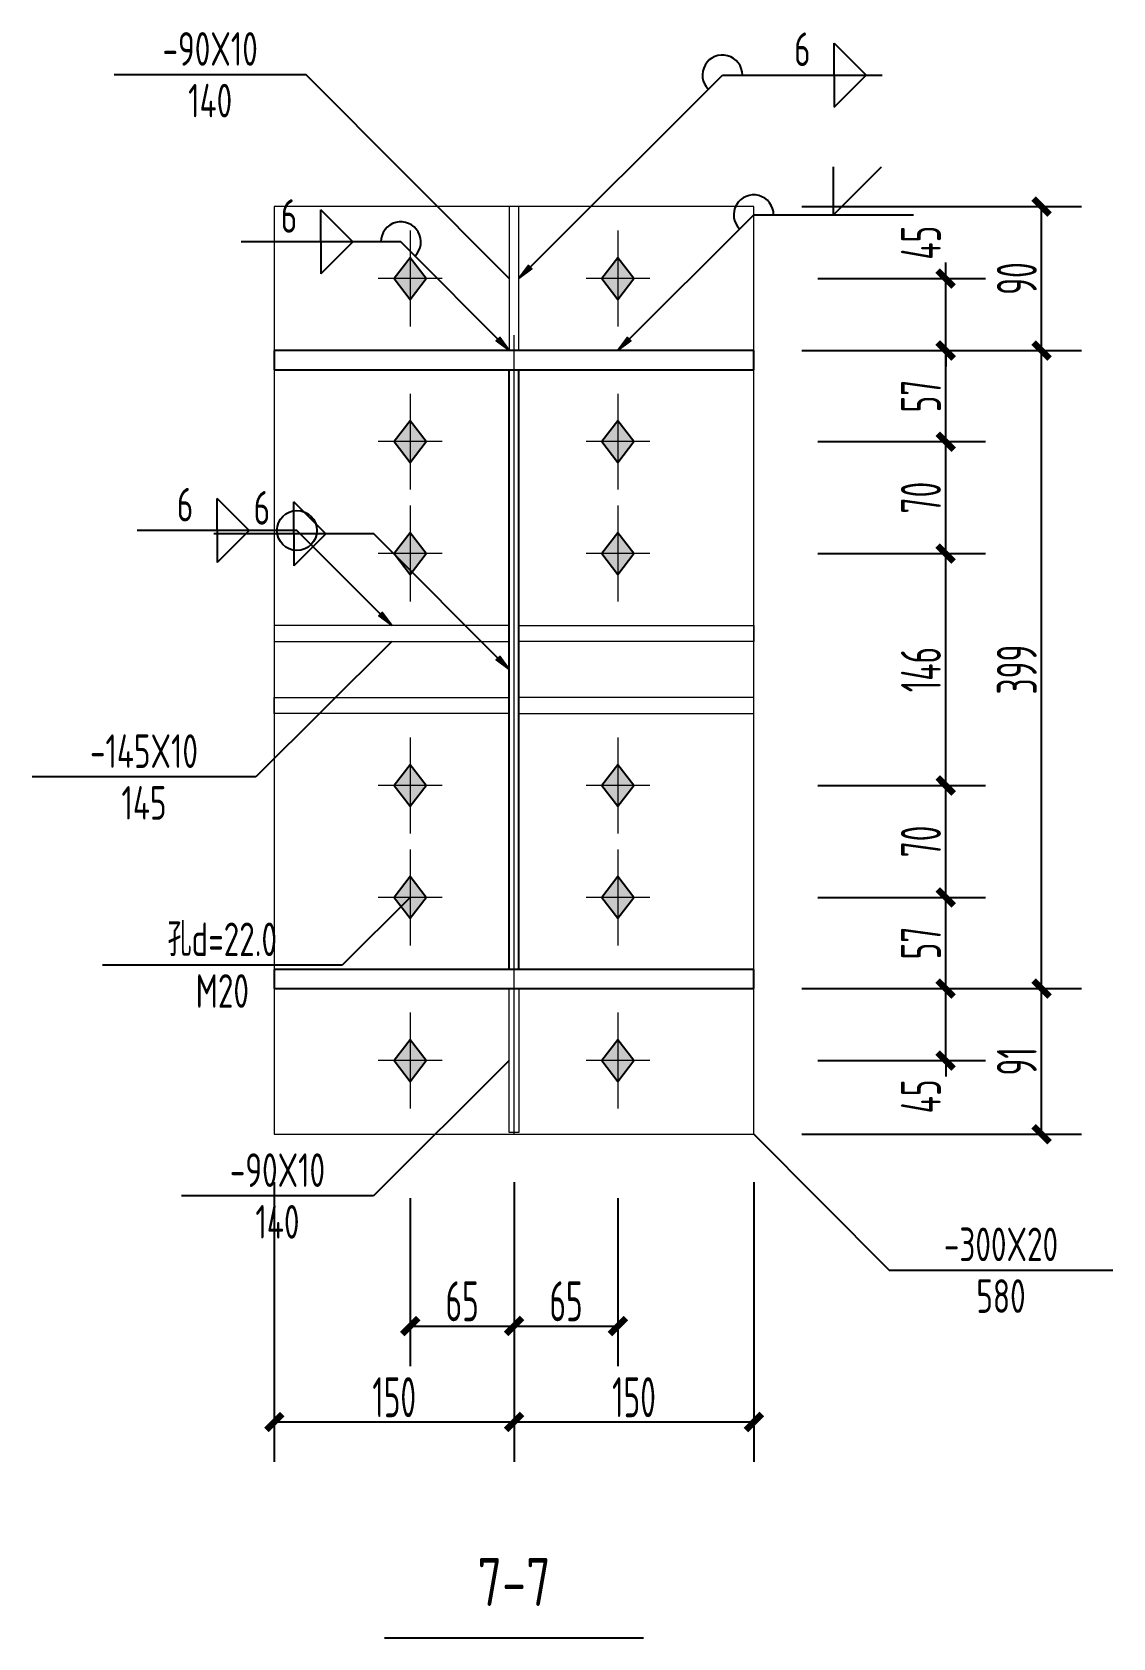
# Model space of a CAD drawing. Extents: x 447413 to 2975780, y -1432727 to 1301644.
# Drawn here: x 2327615 to 2334376, y -1247339 to -1237298 of the extents above; entities that cross this region are included whole.
import ezdxf
from ezdxf.enums import TextEntityAlignment as Align

# ---------------------------------------------------------------- set-up
doc = ezdxf.new("R2010")
doc.units = 0
doc.header["$LTSCALE"] = 1000
doc.header["$MEASUREMENT"] = 0
doc.linetypes.add('线型6', pattern=[8.75, 5, -1.25, 1.25, -1.25])
for name, color, linetype in [('10', 7, 'Continuous'), ('尺寸标注', 253, 'Continuous'), ('焊缝标注', 253, 'Continuous'), ('螺栓孔标注', 253, 'Continuous'), ('钢板标注', 253, 'Continuous')]:
    doc.layers.add(name, color=color, linetype=linetype)
doc.layers.add('20', color=2, linetype='Continuous', lineweight=18)
doc.styles.add('PkpmHz', font='Pkpmeng', dxfattribs={"width": 0.6, "bigfont": 'hztxt'})
doc.dimstyles.new('Pkpm_1.00', dxfattribs={"dimtxt": 250, "dimasz": 100, "dimexe": 250, "dimexo": 0.0625, "dimgap": 30, "dimtad": 1, "dimdec": 0, "dimrnd": 5, "dimzin": 0, "dimdsep": 46, "dimtxsty": 'PkpmHz', "dimblk1": 'ARCHTICK', "dimblk2": 'ARCHTICK', "dimsah": 1, "dimcen": 0.09, "dimadec": 0, "dimazin": 0, "dimtfac": 1, "dimtdec": 0, "dimtmove": 2, "dimatfit": 1, "dimfxl": 0, "dimtolj": 1, "dimtzin": 0, "dimarcsym": 0})

# ---------------------------------------------------------------- blocks, each defined once
blk = doc.blocks.new('_ArchTick')
at = {"color": 0, "linetype": 'ByBlock', "const_width": 0.4}
blk.add_lwpolyline([(-0.5, -0.5), (0.5, 0.5)], dxfattribs=at)
blk = doc.blocks.new('*D733')
at = {"layer": 'Defpoints', "color": 0, "linetype": 'Continuous', "transparency": 16777216}
for p in [(2332130, -1238839), (2333330, -1238839), (2332130, -1239289)]:
    blk.add_point(p, dxfattribs=at)
at = {"layer": '尺寸标注', "color": 0, "linetype": 'Continuous', "lineweight": -2, "transparency": 16777216}
for p, q in [((2333330, -1238839), (2333330, -1238739)), ((2332530, -1238839), (2333580, -1238839)), ((2333330, -1239289), (2333330, -1238839)), ((2332530, -1239289), (2333580, -1239289)), ((2333330, -1239289), (2333330, -1239389))]:
    blk.add_line(p, q, dxfattribs=at)
at = {"layer": '尺寸标注', "color": 0, "linetype": 'Continuous', "lineweight": -2, "transparency": 16777216, "xscale": 100, "yscale": 100, "zscale": 100}
for p, rotation in [((2333330, -1238839), 270), ((2333330, -1239289), 90)]:
    blk.add_blockref('_ArchTick', p, dxfattribs=dict(at, rotation=rotation))
at = {"layer": '尺寸标注', "color": 0, "linetype": 'Continuous', "transparency": 16777216, "insert": (2333175, -1238615), "char_height": 250, "attachment_point": 5, "rotation": 90, "style": 'PkpmHz'}
blk.add_mtext('\\A1;45', dxfattribs=at)
blk = doc.blocks.new('*D734')
at = {"layer": 'Defpoints', "color": 0, "linetype": 'Continuous', "transparency": 16777216}
for p in [(2332130, -1239289), (2333330, -1239289), (2332130, -1239859)]:
    blk.add_point(p, dxfattribs=at)
at = {"layer": '尺寸标注', "color": 0, "linetype": 'Continuous', "lineweight": -2, "transparency": 16777216}
for p, q in [((2332530, -1239289), (2333580, -1239289)), ((2333330, -1239859), (2333330, -1239289)), ((2332530, -1239859), (2333580, -1239859))]:
    blk.add_line(p, q, dxfattribs=at)
at = {"layer": '尺寸标注', "color": 0, "linetype": 'Continuous', "lineweight": -2, "transparency": 16777216, "xscale": 100, "yscale": 100, "zscale": 100}
for p, rotation in [((2333330, -1239289), 90), ((2333330, -1239859), 270)]:
    blk.add_blockref('_ArchTick', p, dxfattribs=dict(at, rotation=rotation))
at = {"layer": '尺寸标注', "color": 0, "linetype": 'Continuous', "transparency": 16777216, "insert": (2333175, -1239574), "char_height": 250, "attachment_point": 5, "rotation": 90, "style": 'PkpmHz'}
blk.add_mtext('\\A1;57', dxfattribs=at)
blk = doc.blocks.new('*D735')
at = {"layer": 'Defpoints', "color": 0, "linetype": 'Continuous', "transparency": 16777216}
for p in [(2332130, -1239859), (2333330, -1239859), (2332130, -1240559)]:
    blk.add_point(p, dxfattribs=at)
at = {"layer": '尺寸标注', "color": 0, "linetype": 'Continuous', "lineweight": -2, "transparency": 16777216}
for p, q in [((2332530, -1239859), (2333580, -1239859)), ((2333330, -1240559), (2333330, -1239859)), ((2332530, -1240559), (2333580, -1240559))]:
    blk.add_line(p, q, dxfattribs=at)
at = {"layer": '尺寸标注', "color": 0, "linetype": 'Continuous', "lineweight": -2, "transparency": 16777216, "xscale": 100, "yscale": 100, "zscale": 100}
for p, rotation in [((2333330, -1239859), 90), ((2333330, -1240559), 270)]:
    blk.add_blockref('_ArchTick', p, dxfattribs=dict(at, rotation=rotation))
at = {"layer": '尺寸标注', "color": 0, "linetype": 'Continuous', "transparency": 16777216, "insert": (2333175, -1240209), "char_height": 250, "attachment_point": 5, "rotation": 90, "style": 'PkpmHz'}
blk.add_mtext('\\A1;70', dxfattribs=at)
blk = doc.blocks.new('*D736')
at = {"layer": 'Defpoints', "color": 0, "linetype": 'Continuous', "transparency": 16777216}
for p in [(2332130, -1243279), (2333330, -1243279), (2332130, -1243729)]:
    blk.add_point(p, dxfattribs=at)
at = {"layer": '尺寸标注', "color": 0, "linetype": 'Continuous', "lineweight": -2, "transparency": 16777216}
for p, q in [((2333330, -1243279), (2333330, -1243179)), ((2332530, -1243279), (2333580, -1243279)), ((2333330, -1243729), (2333330, -1243279)), ((2332530, -1243729), (2333580, -1243729)), ((2333330, -1243729), (2333330, -1243829))]:
    blk.add_line(p, q, dxfattribs=at)
at = {"layer": '尺寸标注', "color": 0, "linetype": 'Continuous', "lineweight": -2, "transparency": 16777216, "xscale": 100, "yscale": 100, "zscale": 100}
for p, rotation in [((2333330, -1243279), 270), ((2333330, -1243729), 90)]:
    blk.add_blockref('_ArchTick', p, dxfattribs=dict(at, rotation=rotation))
at = {"layer": '尺寸标注', "color": 0, "linetype": 'Continuous', "transparency": 16777216, "insert": (2333175, -1243953), "char_height": 250, "attachment_point": 5, "rotation": 90, "style": 'PkpmHz'}
blk.add_mtext('\\A1;45', dxfattribs=at)
blk = doc.blocks.new('*D737')
at = {"layer": 'Defpoints', "color": 0, "linetype": 'Continuous', "transparency": 16777216}
for p in [(2332130, -1242709), (2333330, -1242709), (2332130, -1243279)]:
    blk.add_point(p, dxfattribs=at)
at = {"layer": '尺寸标注', "color": 0, "linetype": 'Continuous', "lineweight": -2, "transparency": 16777216}
for p, q in [((2332530, -1242709), (2333580, -1242709)), ((2333330, -1243279), (2333330, -1242709)), ((2332530, -1243279), (2333580, -1243279))]:
    blk.add_line(p, q, dxfattribs=at)
at = {"layer": '尺寸标注', "color": 0, "linetype": 'Continuous', "lineweight": -2, "transparency": 16777216, "xscale": 100, "yscale": 100, "zscale": 100}
for p, rotation in [((2333330, -1242709), 90), ((2333330, -1243279), 270)]:
    blk.add_blockref('_ArchTick', p, dxfattribs=dict(at, rotation=rotation))
at = {"layer": '尺寸标注', "color": 0, "linetype": 'Continuous', "transparency": 16777216, "insert": (2333175, -1242994), "char_height": 250, "attachment_point": 5, "rotation": 90, "style": 'PkpmHz'}
blk.add_mtext('\\A1;57', dxfattribs=at)
blk = doc.blocks.new('*D738')
at = {"layer": 'Defpoints', "color": 0, "linetype": 'Continuous', "transparency": 16777216}
for p in [(2332130, -1242009), (2333330, -1242009), (2332130, -1242709)]:
    blk.add_point(p, dxfattribs=at)
at = {"layer": '尺寸标注', "color": 0, "linetype": 'Continuous', "lineweight": -2, "transparency": 16777216}
for p, q in [((2332530, -1242009), (2333580, -1242009)), ((2333330, -1242709), (2333330, -1242009)), ((2332530, -1242709), (2333580, -1242709))]:
    blk.add_line(p, q, dxfattribs=at)
at = {"layer": '尺寸标注', "color": 0, "linetype": 'Continuous', "lineweight": -2, "transparency": 16777216, "xscale": 100, "yscale": 100, "zscale": 100}
for p, rotation in [((2333330, -1242009), 90), ((2333330, -1242709), 270)]:
    blk.add_blockref('_ArchTick', p, dxfattribs=dict(at, rotation=rotation))
at = {"layer": '尺寸标注', "color": 0, "linetype": 'Continuous', "transparency": 16777216, "insert": (2333175, -1242359), "char_height": 250, "attachment_point": 5, "rotation": 90, "style": 'PkpmHz'}
blk.add_mtext('\\A1;70', dxfattribs=at)
blk = doc.blocks.new('*D739')
at = {"layer": 'Defpoints', "color": 0, "linetype": 'Continuous', "transparency": 16777216}
for p in [(2332130, -1240559), (2333330, -1240559), (2332130, -1242009)]:
    blk.add_point(p, dxfattribs=at)
at = {"layer": '尺寸标注', "color": 0, "linetype": 'Continuous', "lineweight": -2, "transparency": 16777216}
for p, q in [((2332530, -1240559), (2333580, -1240559)), ((2333330, -1242009), (2333330, -1240559)), ((2332530, -1242009), (2333580, -1242009))]:
    blk.add_line(p, q, dxfattribs=at)
at = {"layer": '尺寸标注', "color": 0, "linetype": 'Continuous', "lineweight": -2, "transparency": 16777216, "xscale": 100, "yscale": 100, "zscale": 100}
for p, rotation in [((2333330, -1240559), 90), ((2333330, -1242009), 270)]:
    blk.add_blockref('_ArchTick', p, dxfattribs=dict(at, rotation=rotation))
at = {"layer": '尺寸标注', "color": 0, "linetype": 'Continuous', "transparency": 16777216, "insert": (2333175, -1241284), "char_height": 250, "attachment_point": 5, "rotation": 90, "style": 'PkpmHz'}
blk.add_mtext('\\A1;146', dxfattribs=at)
blk = doc.blocks.new('*D740')
at = {"layer": 'Defpoints', "color": 0, "linetype": 'Continuous', "transparency": 16777216}
for p in [(2329980, -1244189), (2330630, -1244189), (2330630, -1245389)]:
    blk.add_point(p, dxfattribs=at)
at = {"layer": '尺寸标注', "color": 0, "linetype": 'Continuous', "lineweight": -2, "transparency": 16777216}
for p, q in [((2329980, -1244589), (2329980, -1245639)), ((2330630, -1244589), (2330630, -1245639)), ((2329980, -1245389), (2330630, -1245389))]:
    blk.add_line(p, q, dxfattribs=at)
at = {"layer": '尺寸标注', "color": 0, "linetype": 'Continuous', "lineweight": -2, "transparency": 16777216, "xscale": 100, "yscale": 100, "zscale": 100, "rotation": 180}
blk.add_blockref('_ArchTick', (2329980, -1245389), dxfattribs=at)
at = {"layer": '尺寸标注', "color": 0, "linetype": 'Continuous', "lineweight": -2, "transparency": 16777216, "xscale": 100, "yscale": 100, "zscale": 100}
blk.add_blockref('_ArchTick', (2330630, -1245389), dxfattribs=at)
at = {"layer": '尺寸标注', "color": 0, "linetype": 'Continuous', "transparency": 16777216, "insert": (2330305, -1245234), "char_height": 250, "attachment_point": 5, "style": 'PkpmHz'}
blk.add_mtext('\\A1;65', dxfattribs=at)
blk = doc.blocks.new('*D741')
at = {"layer": 'Defpoints', "color": 0, "linetype": 'Continuous', "transparency": 16777216}
for p in [(2330630, -1244189), (2331280, -1244189), (2331280, -1245389)]:
    blk.add_point(p, dxfattribs=at)
at = {"layer": '尺寸标注', "color": 0, "linetype": 'Continuous', "lineweight": -2, "transparency": 16777216}
for p, q in [((2330630, -1244589), (2330630, -1245639)), ((2331280, -1244589), (2331280, -1245639)), ((2330630, -1245389), (2331280, -1245389))]:
    blk.add_line(p, q, dxfattribs=at)
at = {"layer": '尺寸标注', "color": 0, "linetype": 'Continuous', "lineweight": -2, "transparency": 16777216, "xscale": 100, "yscale": 100, "zscale": 100, "rotation": 180}
blk.add_blockref('_ArchTick', (2330630, -1245389), dxfattribs=at)
at = {"layer": '尺寸标注', "color": 0, "linetype": 'Continuous', "lineweight": -2, "transparency": 16777216, "xscale": 100, "yscale": 100, "zscale": 100}
blk.add_blockref('_ArchTick', (2331280, -1245389), dxfattribs=at)
at = {"layer": '尺寸标注', "color": 0, "linetype": 'Continuous', "transparency": 16777216, "insert": (2330955, -1245234), "char_height": 250, "attachment_point": 5, "style": 'PkpmHz'}
blk.add_mtext('\\A1;65', dxfattribs=at)
blk = doc.blocks.new('*D742')
at = {"layer": 'Defpoints', "color": 0, "linetype": 'Continuous', "transparency": 16777216}
for p in [(2329130, -1244189), (2330630, -1244189), (2330630, -1245989)]:
    blk.add_point(p, dxfattribs=at)
at = {"layer": '尺寸标注', "color": 0, "linetype": 'Continuous', "lineweight": -2, "transparency": 16777216}
for p, q in [((2329130, -1244489), (2329130, -1246239)), ((2330630, -1244489), (2330630, -1246239)), ((2329130, -1245989), (2330630, -1245989))]:
    blk.add_line(p, q, dxfattribs=at)
at = {"layer": '尺寸标注', "color": 0, "linetype": 'Continuous', "lineweight": -2, "transparency": 16777216, "xscale": 100, "yscale": 100, "zscale": 100, "rotation": 180}
blk.add_blockref('_ArchTick', (2329130, -1245989), dxfattribs=at)
at = {"layer": '尺寸标注', "color": 0, "linetype": 'Continuous', "lineweight": -2, "transparency": 16777216, "xscale": 100, "yscale": 100, "zscale": 100}
blk.add_blockref('_ArchTick', (2330630, -1245989), dxfattribs=at)
at = {"layer": '尺寸标注', "color": 0, "linetype": 'Continuous', "transparency": 16777216, "insert": (2329880, -1245834), "char_height": 250, "attachment_point": 5, "style": 'PkpmHz'}
blk.add_mtext('\\A1;150', dxfattribs=at)
blk = doc.blocks.new('*D743')
at = {"layer": 'Defpoints', "color": 0, "linetype": 'Continuous', "transparency": 16777216}
for p in [(2330630, -1244189), (2332130, -1244189), (2332130, -1245989)]:
    blk.add_point(p, dxfattribs=at)
at = {"layer": '尺寸标注', "color": 0, "linetype": 'Continuous', "lineweight": -2, "transparency": 16777216}
for p, q in [((2330630, -1244489), (2330630, -1246239)), ((2332130, -1244489), (2332130, -1246239)), ((2330630, -1245989), (2332130, -1245989))]:
    blk.add_line(p, q, dxfattribs=at)
at = {"layer": '尺寸标注', "color": 0, "linetype": 'Continuous', "lineweight": -2, "transparency": 16777216, "xscale": 100, "yscale": 100, "zscale": 100, "rotation": 180}
blk.add_blockref('_ArchTick', (2330630, -1245989), dxfattribs=at)
at = {"layer": '尺寸标注', "color": 0, "linetype": 'Continuous', "lineweight": -2, "transparency": 16777216, "xscale": 100, "yscale": 100, "zscale": 100}
blk.add_blockref('_ArchTick', (2332130, -1245989), dxfattribs=at)
at = {"layer": '尺寸标注', "color": 0, "linetype": 'Continuous', "transparency": 16777216, "insert": (2331380, -1245834), "char_height": 250, "attachment_point": 5, "style": 'PkpmHz'}
blk.add_mtext('\\A1;150', dxfattribs=at)
blk = doc.blocks.new('*D744')
at = {"layer": 'Defpoints', "color": 0, "linetype": 'Continuous', "transparency": 16777216}
for p in [(2332130, -1243279), (2333930, -1243279), (2332130, -1244189)]:
    blk.add_point(p, dxfattribs=at)
at = {"layer": '尺寸标注', "color": 0, "linetype": 'Continuous', "lineweight": -2, "transparency": 16777216}
for p, q in [((2332430, -1243279), (2334180, -1243279)), ((2333930, -1244189), (2333930, -1243279)), ((2332430, -1244189), (2334180, -1244189))]:
    blk.add_line(p, q, dxfattribs=at)
at = {"layer": '尺寸标注', "color": 0, "linetype": 'Continuous', "lineweight": -2, "transparency": 16777216, "xscale": 100, "yscale": 100, "zscale": 100}
for p, rotation in [((2333930, -1243279), 90), ((2333930, -1244189), 270)]:
    blk.add_blockref('_ArchTick', p, dxfattribs=dict(at, rotation=rotation))
at = {"layer": '尺寸标注', "color": 0, "linetype": 'Continuous', "transparency": 16777216, "insert": (2333775, -1243734), "char_height": 250, "attachment_point": 5, "rotation": 90, "style": 'PkpmHz'}
blk.add_mtext('\\A1;91', dxfattribs=at)
blk = doc.blocks.new('*D745')
at = {"layer": 'Defpoints', "color": 0, "linetype": 'Continuous', "transparency": 16777216}
for p in [(2332130, -1239289), (2333930, -1239289), (2332130, -1243279)]:
    blk.add_point(p, dxfattribs=at)
at = {"layer": '尺寸标注', "color": 0, "linetype": 'Continuous', "lineweight": -2, "transparency": 16777216}
for p, q in [((2332430, -1239289), (2334180, -1239289)), ((2333930, -1243279), (2333930, -1239289)), ((2332430, -1243279), (2334180, -1243279))]:
    blk.add_line(p, q, dxfattribs=at)
at = {"layer": '尺寸标注', "color": 0, "linetype": 'Continuous', "lineweight": -2, "transparency": 16777216, "xscale": 100, "yscale": 100, "zscale": 100}
for p, rotation in [((2333930, -1239289), 90), ((2333930, -1243279), 270)]:
    blk.add_blockref('_ArchTick', p, dxfattribs=dict(at, rotation=rotation))
at = {"layer": '尺寸标注', "color": 0, "linetype": 'Continuous', "transparency": 16777216, "insert": (2333775, -1241284), "char_height": 250, "attachment_point": 5, "rotation": 90, "style": 'PkpmHz'}
blk.add_mtext('\\A1;399', dxfattribs=at)
blk = doc.blocks.new('*D746')
at = {"layer": 'Defpoints', "color": 0, "linetype": 'Continuous', "transparency": 16777216}
for p in [(2332130, -1238389), (2333930, -1238389), (2332130, -1239289)]:
    blk.add_point(p, dxfattribs=at)
at = {"layer": '尺寸标注', "color": 0, "linetype": 'Continuous', "lineweight": -2, "transparency": 16777216}
for p, q in [((2332430, -1238389), (2334180, -1238389)), ((2333930, -1239289), (2333930, -1238389)), ((2332430, -1239289), (2334180, -1239289))]:
    blk.add_line(p, q, dxfattribs=at)
at = {"layer": '尺寸标注', "color": 0, "linetype": 'Continuous', "lineweight": -2, "transparency": 16777216, "xscale": 100, "yscale": 100, "zscale": 100}
for p, rotation in [((2333930, -1238389), 90), ((2333930, -1239289), 270)]:
    blk.add_blockref('_ArchTick', p, dxfattribs=dict(at, rotation=rotation))
at = {"layer": '尺寸标注', "color": 0, "linetype": 'Continuous', "transparency": 16777216, "insert": (2333775, -1238839), "char_height": 250, "attachment_point": 5, "rotation": 90, "style": 'PkpmHz'}
blk.add_mtext('\\A1;90', dxfattribs=at)

msp = doc.modelspace()

# ---------------------------------------------------------------- hatches: boundary and pattern name
at = {"layer": '10'}
for points in [[(2329979.9, -1238709), (2329879.9, -1238839), (2329979.9, -1238969), (2330079.9, -1238839)], [(2331279.9, -1238709), (2331179.9, -1238839), (2331279.9, -1238969), (2331379.9, -1238839)], [(2329979.9, -1239729), (2329879.9, -1239859), (2329979.9, -1239989), (2330079.9, -1239859)], [(2331279.9, -1239729), (2331179.9, -1239859), (2331279.9, -1239989), (2331379.9, -1239859)], [(2329979.9, -1240429), (2329879.9, -1240559), (2329979.9, -1240689), (2330079.9, -1240559)], [(2331279.9, -1240429), (2331179.9, -1240559), (2331279.9, -1240689), (2331379.9, -1240559)], [(2329979.9, -1241879), (2329879.9, -1242009), (2329979.9, -1242139), (2330079.9, -1242009)], [(2331279.9, -1241879), (2331179.9, -1242009), (2331279.9, -1242139), (2331379.9, -1242009)], [(2329979.9, -1242579), (2329879.9, -1242709), (2329979.9, -1242839), (2330079.9, -1242709)], [(2331279.9, -1242579), (2331179.9, -1242709), (2331279.9, -1242839), (2331379.9, -1242709)], [(2329979.9, -1243599), (2329879.9, -1243729), (2329979.9, -1243859), (2330079.9, -1243729)], [(2331279.9, -1243599), (2331179.9, -1243729), (2331279.9, -1243859), (2331379.9, -1243729)]]:
    msp.add_hatch(color=1, dxfattribs=at).paths.add_polyline_path(points)
at = {"layer": '焊缝标注'}
for points in [[(2330659.9, -1238839), (2330741.3, -1238778.9), (2330720.1, -1238757.7)], [(2330599.9, -1239289), (2330539.9, -1239207.6), (2330518.7, -1239228.8)], [(2331279.9, -1239289), (2331361.3, -1239228.9), (2331340.1, -1239207.7)], [(2329864.9, -1241009), (2329804.9, -1240927.6), (2329783.7, -1240948.8)], [(2330599.9, -1241284), (2330539.9, -1241202.6), (2330518.7, -1241223.8)]]:
    msp.add_hatch(color=256, dxfattribs=at).paths.add_polyline_path(points)

# ---------------------------------------------------------------- linework, layer by layer
at = {"layer": '10', "linetype": '线型6', "lineweight": 18}
msp.add_line((2330629.9, -1244194), (2330629.9, -1238384), dxfattribs=at)
at = {"layer": '10', "color": 9, "lineweight": 18}
for p, q in [((2329979.9, -1238539), (2329979.9, -1239139)), ((2331279.9, -1238539), (2331279.9, -1239139)), ((2330179.9, -1238839), (2329779.9, -1238839)), ((2331479.9, -1238839), (2331079.9, -1238839)), ((2329979.9, -1239559), (2329979.9, -1240159)), ((2331279.9, -1239559), (2331279.9, -1240159)), ((2330179.9, -1239859), (2329779.9, -1239859)), ((2331479.9, -1239859), (2331079.9, -1239859)), ((2329979.9, -1240259), (2329979.9, -1240859)), ((2331279.9, -1240259), (2331279.9, -1240859)), ((2330179.9, -1240559), (2329779.9, -1240559)), ((2331479.9, -1240559), (2331079.9, -1240559)), ((2329979.9, -1241709), (2329979.9, -1242309)), ((2331279.9, -1241709), (2331279.9, -1242309)), ((2330179.9, -1242009), (2329779.9, -1242009)), ((2331479.9, -1242009), (2331079.9, -1242009)), ((2329979.9, -1242409), (2329979.9, -1243009)), ((2331279.9, -1242409), (2331279.9, -1243009)), ((2330179.9, -1242709), (2329779.9, -1242709)), ((2331479.9, -1242709), (2331079.9, -1242709)), ((2329979.9, -1243429), (2329979.9, -1244029)), ((2331279.9, -1243429), (2331279.9, -1244029)), ((2330179.9, -1243729), (2329779.9, -1243729)), ((2331479.9, -1243729), (2331079.9, -1243729))]:
    msp.add_line(p, q, dxfattribs=at)
at = {"layer": '10', "color": 3}
for p, q in [((2332129.9, -1239289), (2329129.9, -1239289)), ((2329129.9, -1239289), (2329129.9, -1239409)), ((2332129.9, -1239409), (2332129.9, -1239289)), ((2329129.9, -1239409), (2332129.9, -1239409)), ((2330599.9, -1243159), (2330599.9, -1239409)), ((2330659.9, -1243159), (2330659.9, -1239409)), ((2332129.9, -1243159), (2329129.9, -1243159)), ((2329129.9, -1243159), (2329129.9, -1243279)), ((2332129.9, -1243279), (2332129.9, -1243159)), ((2329129.9, -1243279), (2332129.9, -1243279))]:
    msp.add_line(p, q, dxfattribs=at)
at = {"layer": '10'}
msp.add_line((2329819.9, -1247339), (2331439.9, -1247339), dxfattribs=at)
at = {"layer": '10', "color": 1, "linetype": 'Continuous'}
for points in [[(2329979.9, -1238709), (2329879.9, -1238839), (2329979.9, -1238969), (2330079.9, -1238839)], [(2331279.9, -1238709), (2331179.9, -1238839), (2331279.9, -1238969), (2331379.9, -1238839)], [(2329979.9, -1239729), (2329879.9, -1239859), (2329979.9, -1239989), (2330079.9, -1239859)], [(2331279.9, -1239729), (2331179.9, -1239859), (2331279.9, -1239989), (2331379.9, -1239859)], [(2329979.9, -1240429), (2329879.9, -1240559), (2329979.9, -1240689), (2330079.9, -1240559)], [(2331279.9, -1240429), (2331179.9, -1240559), (2331279.9, -1240689), (2331379.9, -1240559)], [(2329979.9, -1241879), (2329879.9, -1242009), (2329979.9, -1242139), (2330079.9, -1242009)], [(2331279.9, -1241879), (2331179.9, -1242009), (2331279.9, -1242139), (2331379.9, -1242009)], [(2329979.9, -1242579), (2329879.9, -1242709), (2329979.9, -1242839), (2330079.9, -1242709)], [(2331279.9, -1242579), (2331179.9, -1242709), (2331279.9, -1242839), (2331379.9, -1242709)], [(2329979.9, -1243599), (2329879.9, -1243729), (2329979.9, -1243859), (2330079.9, -1243729)], [(2331279.9, -1243599), (2331179.9, -1243729), (2331279.9, -1243859), (2331379.9, -1243729)]]:
    msp.add_lwpolyline(points, close=True, dxfattribs=at)
at = {"layer": '20'}
for p, q in [((2332129.9, -1238389), (2329129.9, -1238389)), ((2329129.9, -1238389), (2329129.9, -1244189)), ((2330659.9, -1238389), (2330599.9, -1238389)), ((2330599.9, -1238389), (2330599.9, -1239289)), ((2330659.9, -1239289), (2330659.9, -1238389)), ((2332129.9, -1244189), (2332129.9, -1238389)), ((2330599.9, -1239289), (2330659.9, -1239289)), ((2330599.9, -1241009), (2329129.9, -1241009)), ((2329129.9, -1241009), (2329129.9, -1241109)), ((2330599.9, -1241109), (2330599.9, -1241009)), ((2330659.9, -1241009), (2332129.9, -1241009)), ((2330659.9, -1241109), (2330659.9, -1241009)), ((2332129.9, -1241009), (2332129.9, -1241109)), ((2329129.9, -1241109), (2330599.9, -1241109)), ((2332129.9, -1241109), (2330659.9, -1241109)), ((2329129.9, -1241559), (2329129.9, -1241459)), ((2329129.9, -1241459), (2330599.9, -1241459)), ((2330599.9, -1241459), (2330599.9, -1241559)), ((2332129.9, -1241459), (2330659.9, -1241459)), ((2330659.9, -1241459), (2330659.9, -1241559)), ((2332129.9, -1241559), (2332129.9, -1241459)), ((2330599.9, -1241559), (2329129.9, -1241559)), ((2330659.9, -1241559), (2332129.9, -1241559)), ((2330599.9, -1243279), (2330659.9, -1243279)), ((2330599.9, -1244179), (2330599.9, -1243279)), ((2330659.9, -1243279), (2330659.9, -1244179)), ((2329129.9, -1244189), (2332129.9, -1244189)), ((2330659.9, -1244179), (2330599.9, -1244179))]:
    msp.add_line(p, q, dxfattribs=at)
at = {"layer": '焊缝标注'}
for p, q in [((2332633.2, -1237366.7), (2332833.2, -1237566.7)), ((2332633.2, -1237566.7), (2332633.2, -1237366.7)), ((2330659.9, -1238839), (2331933.2, -1237566.7)), ((2331933.2, -1237566.7), (2332933.2, -1237566.7)), ((2332633.2, -1237766.7), (2332833.2, -1237566.7)), ((2332633.2, -1237566.7), (2332633.2, -1237766.7)), ((2332628.8, -1238440.8), (2332628.8, -1238140.8)), ((2332628.8, -1238440.8), (2332928.8, -1238140.8)), ((2329621.9, -1238609.4), (2329421.9, -1238409.4)), ((2329421.9, -1238609.4), (2329421.9, -1238409.4)), ((2331279.9, -1239289), (2332128.8, -1238440.8)), ((2332128.8, -1238440.8), (2333128.8, -1238440.8)), ((2329921.9, -1238609.4), (2328921.9, -1238609.4)), ((2329621.9, -1238609.4), (2329421.9, -1238809.4)), ((2329421.9, -1238609.4), (2329421.9, -1238809.4)), ((2330599.9, -1239289), (2329921.9, -1238609.4)), ((2328971.7, -1240414.3), (2328771.7, -1240214.3)), ((2328771.7, -1240414.3), (2328771.7, -1240214.3)), ((2329452.4, -1240434.5), (2329252.4, -1240234.5)), ((2329252.4, -1240434.5), (2329252.4, -1240234.5)), ((2329271.7, -1240414.3), (2328271.7, -1240414.3)), ((2329752.4, -1240434.5), (2328752.4, -1240434.5)), ((2328971.7, -1240414.3), (2328771.7, -1240614.3)), ((2328771.7, -1240414.3), (2328771.7, -1240614.3)), ((2329452.4, -1240434.5), (2329252.4, -1240634.5)), ((2329252.4, -1240434.5), (2329252.4, -1240634.5)), ((2329864.9, -1241009), (2329271.7, -1240414.3)), ((2330599.9, -1241284), (2329752.4, -1240434.5))]:
    msp.add_line(p, q, dxfattribs=at)
at = {"layer": '焊缝标注', "linetype": 'Continuous'}
for points in [[(2330659.9, -1238839), (2330741.3, -1238778.9), (2330720.1, -1238757.7)], [(2330599.9, -1239289), (2330539.9, -1239207.6), (2330518.7, -1239228.8)], [(2331279.9, -1239289), (2331361.3, -1239228.9), (2331340.1, -1239207.7)], [(2329864.9, -1241009), (2329804.9, -1240927.6), (2329783.7, -1240948.8)], [(2330599.9, -1241284), (2330539.9, -1241202.6), (2330518.7, -1241223.8)]]:
    msp.add_lwpolyline(points, close=True, dxfattribs=at)
at = {"layer": '焊缝标注'}
msp.add_circle((2329271.7, -1240414.3), 125, dxfattribs=at)
for centre, start, end in [((2331933.2, -1237566.7), 0, 224.97719), ((2332128.8, -1238440.8), 0, 224.97719), ((2329921.9, -1238609.4), 314.93158, 180)]:
    msp.add_arc(centre, 125, start, end, dxfattribs=at)
at = {"layer": '螺栓孔标注'}
for p, q in [((2329979.9, -1242709), (2329554.8, -1243132.4)), ((2329554.8, -1243132.4), (2328054.8, -1243132.4))]:
    msp.add_line(p, q, dxfattribs=at)
at = {"layer": '螺栓孔标注', "const_width": 0.1}
msp.add_lwpolyline([(2329980, -1242709, 1), (2329979.9, -1242709, 1)], format="xyb", close=True, dxfattribs=at)
at = {"layer": '钢板标注'}
for p, q in [((2329328.7, -1237564.7), (2328128.7, -1237564.7)), ((2330599.9, -1238839), (2329328.7, -1237564.7)), ((2329864.9, -1241109), (2329014.7, -1241955.8)), ((2329014.7, -1241955.8), (2327614.7, -1241955.8)), ((2330599.9, -1243729), (2329749.7, -1244575.8)), ((2332129.9, -1244189), (2332976.1, -1245039.9)), ((2329749.7, -1244575.8), (2328549.7, -1244575.8)), ((2332976.1, -1245039.9), (2334376.1, -1245039.9))]:
    msp.add_line(p, q, dxfattribs=at)
at = {"layer": '钢板标注', "const_width": 0.1}
for points in [[(2330600, -1238839, 1), (2330599.9, -1238839, 1)], [(2329865, -1241109, 1), (2329864.9, -1241109, 1)], [(2330600, -1243729, 1), (2330599.9, -1243729, 1)], [(2332130, -1244189, 1), (2332129.9, -1244189, 1)]]:
    msp.add_lwpolyline(points, format="xyb", close=True, dxfattribs=at)

# ---------------------------------------------------------------- texts
at = {"layer": '10', "style": 'PkpmHz', "width": 0.77}
msp.add_text('7-7', height=300, dxfattribs=at).set_placement((2330629.9, -1246989), align=Align.MIDDLE_CENTER)
at = {"layer": '焊缝标注', "style": 'PkpmHz', "width": 0.71}
for p in [(2332433.2, -1237510.1), (2329221.9, -1238552.8), (2328571.7, -1240357.7), (2329052.4, -1240377.8)]:
    msp.add_text('6', height=210, dxfattribs=at).set_placement(p, align=Align.CENTER)
at = {"layer": '螺栓孔标注', "style": 'PkpmHz', "width": 0.71}
msp.add_text('孔d=22.0', height=210, dxfattribs=at).set_placement((2328804.8, -1243075.8), align=Align.CENTER)
msp.add_text('M20', height=210, dxfattribs=at).set_placement((2328804.8, -1243189), align=Align.TOP_CENTER)
at = {"layer": '钢板标注', "style": 'PkpmHz', "width": 0.71}
for s, p in [('-90X10', (2328728.7, -1237508.1)), ('-145X10', (2328314.7, -1241899.2)), ('-90X10', (2329149.7, -1244519.2)), ('-300X20', (2333676.1, -1244983.3))]:
    msp.add_text(s, height=210, dxfattribs=at).set_placement(p, align=Align.CENTER)
for s, p in [('140', (2328728.7, -1237621.3)), ('145', (2328314.7, -1242012.5)), ('140', (2329149.7, -1244632.5)), ('580', (2333676.1, -1245096.5))]:
    msp.add_text(s, height=210, dxfattribs=at).set_placement(p, align=Align.TOP_CENTER)

# ---------------------------------------------------------------- dimensions: what is measured, and where the dimension line sits
at = {"layer": '尺寸标注', "linetype": 'Continuous'}
for base, p1, p2, text, override, picture, middle in [((2333929.9, -1238389), (2332129.9, -1239289), (2332129.9, -1238389), '90', {"dimexo": 300, "dimtih": 0, "dimtoh": 0}, '*D746', (2333774.9, -1238839)), ((2333329.9, -1239289), (2332129.9, -1239859), (2332129.9, -1239289), '57', {"dimexo": 400, "dimtih": 0, "dimtoh": 0}, '*D734', (2333174.9, -1239574)), ((2333929.9, -1239289), (2332129.9, -1243279), (2332129.9, -1239289), '399', {"dimexo": 300, "dimtih": 0, "dimtoh": 0}, '*D745', (2333774.9, -1241284)), ((2333329.9, -1239859), (2332129.9, -1240559), (2332129.9, -1239859), '70', {"dimexo": 400, "dimtih": 0, "dimtoh": 0}, '*D735', (2333174.9, -1240209)), ((2333329.9, -1240559), (2332129.9, -1242009), (2332129.9, -1240559), '146', {"dimexo": 400, "dimtih": 0, "dimtoh": 0}, '*D739', (2333174.9, -1241284)), ((2333329.9, -1242009), (2332129.9, -1242709), (2332129.9, -1242009), '70', {"dimexo": 400, "dimtih": 0, "dimtoh": 0}, '*D738', (2333174.9, -1242359)), ((2333329.9, -1242709), (2332129.9, -1243279), (2332129.9, -1242709), '57', {"dimexo": 400, "dimtih": 0, "dimtoh": 0}, '*D737', (2333174.9, -1242994)), ((2333929.9, -1243279), (2332129.9, -1244189), (2332129.9, -1243279), '91', {"dimexo": 300, "dimtih": 0, "dimtoh": 0}, '*D744', (2333774.9, -1243734))]:
    dim = msp.add_linear_dim(base=base, p1=p1, p2=p2, angle=90, text=text, dimstyle='Pkpm_1.00', override=override, dxfattribs=at)
    dim.commit()
    dim.dimension.update_dxf_attribs({"geometry": picture, "text_midpoint": middle})
for base, p1, p2, picture, middle in [((2333329.9, -1238839), (2332129.9, -1239289), (2332129.9, -1238839), '*D733', (2333174.7, -1238615.4)), ((2333329.9, -1243279), (2332129.9, -1243729), (2332129.9, -1243279), '*D736', (2333174.7, -1243952.6))]:
    dim = msp.add_linear_dim(base=base, p1=p1, p2=p2, angle=90, text='45', dimstyle='Pkpm_1.00', override={"dimexo": 400, "dimtih": 0, "dimtoh": 0}, dxfattribs=at)
    dim.commit()
    dim.dimension.update_dxf_attribs({"geometry": picture, "text_midpoint": middle, "dimtype": 128})
for base, p1, p2, text, override, picture, middle in [((2330629.9, -1245989), (2329129.9, -1244189), (2330629.9, -1244189), '150', {"dimexo": 300, "dimtih": 0, "dimtoh": 0}, '*D742', (2329879.9, -1245834)), ((2330629.9, -1245389), (2329979.9, -1244189), (2330629.9, -1244189), '65', {"dimexo": 400, "dimtih": 0, "dimtoh": 0}, '*D740', (2330304.9, -1245234)), ((2331279.9, -1245389), (2330629.9, -1244189), (2331279.9, -1244189), '65', {"dimexo": 400, "dimtih": 0, "dimtoh": 0}, '*D741', (2330954.9, -1245234)), ((2332129.9, -1245989), (2330629.9, -1244189), (2332129.9, -1244189), '150', {"dimexo": 300, "dimtih": 0, "dimtoh": 0}, '*D743', (2331379.9, -1245834))]:
    dim = msp.add_linear_dim(base=base, p1=p1, p2=p2, text=text, dimstyle='Pkpm_1.00', override=override, dxfattribs=at)
    dim.commit()
    dim.dimension.update_dxf_attribs({"geometry": picture, "text_midpoint": middle})

doc.saveas('drawing.dxf')
